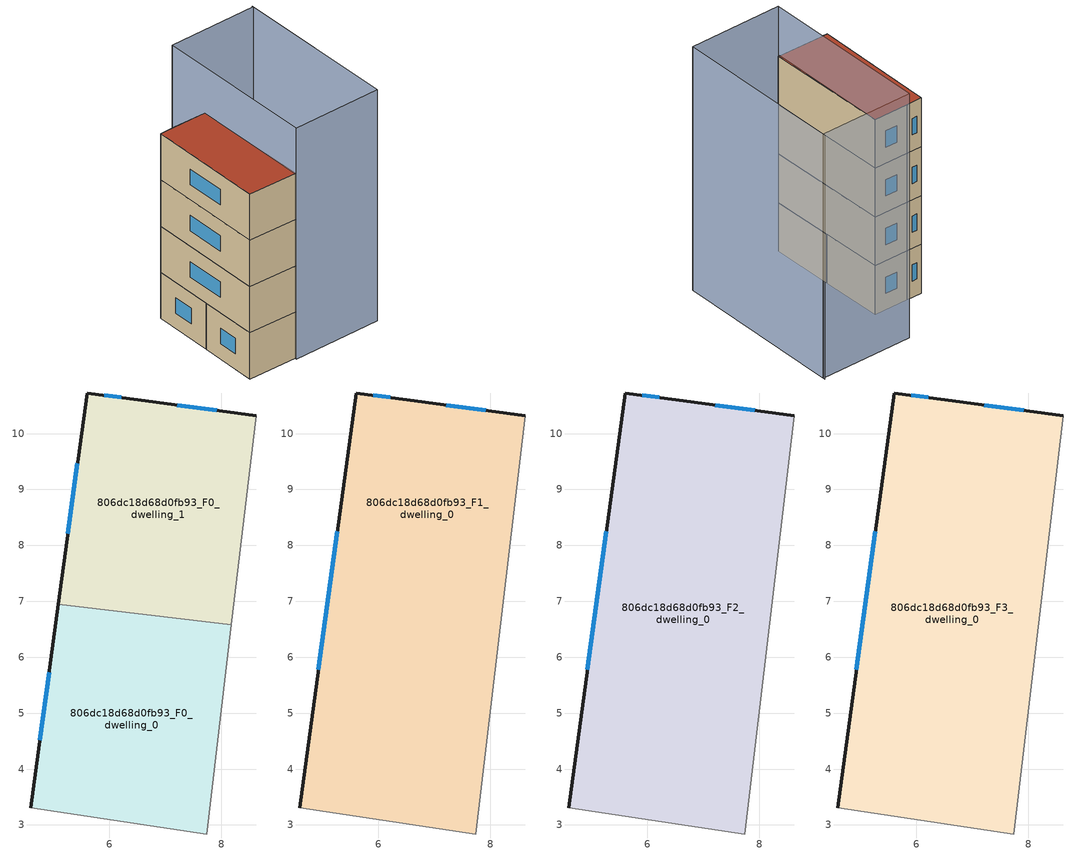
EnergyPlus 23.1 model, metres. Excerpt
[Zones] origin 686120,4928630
806dc18d68d0fb93_F0_dwelling_0
 floor ground (EU_floor_Construction): 8.18,6.58 7.74,2.84 4.59,3.3 5.08,6.94 z0
 wall outside (EU_wall_Construction): 5.08,6.94 4.59,3.3 z0:3
 wall adiabatic (EU_wall_Construction): 4.59,3.3 7.74,2.84 8.18,6.58 z0:3
 wall to 806dc18d68d0fb93_F0_dwelling_1 (EU_wall_Construction): 8.18,6.58 5.08,6.94 z0:3
 window (EU_Window_Construction): 4.92,5.73 4.75,4.52 z1:2
806dc18d68d0fb93_F0_dwelling_1
 floor ground (EU_floor_Construction): 8.63,10.32 8.18,6.58 5.08,6.94 5.6,10.72 6.51,10.61 z0
 wall outside (EU_wall_Construction): 8.63,10.32 6.51,10.61 5.6,10.72 5.08,6.94 z0:3
 wall adiabatic (EU_wall_Construction): 8.18,6.58 8.63,10.32 z0:3
 window (EU_Window_Construction): 5.43,9.46 5.26,8.2 / 6.21,10.64 5.9,10.69 / 7.92,10.41 7.22,10.51 z1:2
806dc18d68d0fb93_F1_dwelling_0
 floor to 806dc18d68d0fb93_F0_dwelling_0 (EU_floor_Construction): 8.18,6.58 7.74,2.84 4.59,3.3 5.09,6.94 z3
 floor to 806dc18d68d0fb93_F0_dwelling_1 (EU_floor_Construction): 8.63,10.32 8.18,6.58 5.09,6.94 5.6,10.72 6.51,10.61 z3
 wall outside (EU_wall_Construction): 8.63,10.32 6.51,10.61 5.6,10.72 4.59,3.3 z3:6
 wall adiabatic (EU_wall_Construction): 4.59,3.3 7.74,2.84 8.63,10.32 z3:6
 window (EU_Window_Construction): 5.26,8.25 4.93,5.78 / 6.21,10.64 5.9,10.69 / 7.92,10.41 7.22,10.51 z4:5
806dc18d68d0fb93_F2_dwelling_0
 floor to 806dc18d68d0fb93_F1_dwelling_0 (EU_floor_Construction): 8.63,10.32 7.74,2.84 4.59,3.3 5.6,10.72 6.51,10.61 z6
 wall outside (EU_wall_Construction): 8.63,10.32 6.51,10.61 5.6,10.72 4.59,3.3 z6:9
 wall adiabatic (EU_wall_Construction): 4.59,3.3 7.74,2.84 8.63,10.32 z6:9
 window (EU_Window_Construction): 5.26,8.25 4.93,5.78 / 6.21,10.64 5.9,10.69 / 7.92,10.41 7.22,10.51 z7:8
806dc18d68d0fb93_F3_dwelling_0
 floor to 806dc18d68d0fb93_F2_dwelling_0 (EU_floor_Construction): 8.63,10.32 7.74,2.84 4.59,3.3 5.6,10.72 6.51,10.61 z9
 wall outside (EU_wall_Construction): 8.63,10.32 6.51,10.61 5.6,10.72 4.59,3.3 z9:12
 wall adiabatic (EU_wall_Construction): 4.59,3.3 7.74,2.84 8.63,10.32 z9:12
 window (EU_Window_Construction): 5.26,8.25 4.93,5.78 / 6.21,10.64 5.9,10.69 / 7.92,10.41 7.22,10.51 z10:11
 roof outside (EU_roof_Construction): 7.74,2.84 8.63,10.32 6.51,10.61 5.6,10.72 4.59,3.3 z12
shading: 13.28,2.02 14.62,12.35 / 14.61,12.25 13.28,2.02 / 13.28,2.02 7.64,2.75 / 7.64,2.75 8.97,12.99 / 8.97,12.99 14.61,12.25 z0:15
[Building]
EU S2 Campaign: North Axis=0; Terrain=City; Solar Distribution=FullExterior
[Site:Location]
Bologna: Latitude=44.5; Longitude=11.25; Time Zone=1; Elevation=37
[SizingPeriod:WeatherFileDays]
AnnualSizingPeriod: Begin Month=1; Begin Day of Month=1; End Month=12; End Day of Month=31; Day of Week for Start Day=Monday; Use Weather File Daylight Saving Period=No; Use Weather File Rain and Snow Indicators=No
[MATERIAL]
EU_InternalMass_Material: Roughness=MediumRough; Thickness=0.1; Conductivity=1; Density=1800; Specific Heat=900; Thermal Absorptance=0.9; Solar Absorptance=0.7; Visible Absorptance=0.7
[MATERIAL:NOMASS] Roughness=MediumRough; Thermal Absorptance=0.9; Solar Absorptance=0.7; Visible Absorptance=0.7
Name | Thermal Resistance
EU_wall_NoMass | 0.937881
EU_roof_NoMass | 0.548572
EU_floor_NoMass | 0.71348
[WINDOWMATERIAL:SIMPLEGLAZINGSYSTEM]
EU_Window_SimpleGlazing: UFactor=4.25633; Solar Heat Gain Coefficient=0.85; Visible Transmittance=0.85
[CONSTRUCTION]
EU_wall_Construction: EU_wall_NoMass
EU_roof_Construction: EU_roof_NoMass
EU_floor_Construction: EU_floor_NoMass
EU_InternalMass_Construction: EU_InternalMass_Material
EU_Window_Construction: EU_Window_SimpleGlazing
[ZONE] Type=1; Multiplier=1; Ceiling Height=autocalculate; Floor Area=autocalculate; Part of Total Floor Area=Yes
Name | Volume
806dc18d68d0fb93_F0_dwelling_0 | 35.1292
806dc18d68d0fb93_F1_dwelling_0 | 70.2561
806dc18d68d0fb93_F2_dwelling_0; 806dc18d68d0fb93_F3_dwelling_0 | 70.2554
806dc18d68d0fb93_F0_dwelling_1 | 35.1306
[INTERNALMASS] Construction=EU_InternalMass_Construction
Name | Zone or ZoneList | Surface Area
806dc18d68d0fb93_F0_dwelling_0_EU_InternalMass | 806dc18d68d0fb93_F0_dwelling_0 | 11.7096
806dc18d68d0fb93_F0_dwelling_1_EU_InternalMass | 806dc18d68d0fb93_F0_dwelling_1 | 11.7105
806dc18d68d0fb93_F1_dwelling_0_EU_InternalMass | 806dc18d68d0fb93_F1_dwelling_0 | 23.4185
806dc18d68d0fb93_F2_dwelling_0_EU_InternalMass | 806dc18d68d0fb93_F2_dwelling_0 | 23.4185
806dc18d68d0fb93_F3_dwelling_0_EU_InternalMass | 806dc18d68d0fb93_F3_dwelling_0 | 23.4185
[OTHEREQUIPMENT] Fuel Type=Electricity; Design Level Calculation Method=Watts/Area; Power per Zone Floor Area=1; Fraction Latent=0; Fraction Radiant=0; Fraction Lost=0; Carbon Dioxide Generation Rate=0; EndUse Subcategory=EU_Step8_InternalGains
Name | Zone or ZoneList or Space or SpaceList | Schedule
EU_Step8_InternalGain_806dc18d68d0fb93_F0_dwelling_0_f000 | 806dc18d68d0fb93_F0_dwelling_0 | EU_Step8_GainSchedule_806dc18d68d0fb93_F0_dwelling_0_f000
EU_Step8_InternalGain_806dc18d68d0fb93_F0_dwelling_1_f000 | 806dc18d68d0fb93_F0_dwelling_1 | EU_Step8_GainSchedule_806dc18d68d0fb93_F0_dwelling_1_f000
EU_Step8_InternalGain_806dc18d68d0fb93_F1_dwelling_0_f000 | 806dc18d68d0fb93_F1_dwelling_0 | EU_Step8_GainSchedule_806dc18d68d0fb93_F1_dwelling_0_f000
EU_Step8_InternalGain_806dc18d68d0fb93_F2_dwelling_0_f000 | 806dc18d68d0fb93_F2_dwelling_0 | EU_Step8_GainSchedule_806dc18d68d0fb93_F2_dwelling_0_f000
EU_Step8_InternalGain_806dc18d68d0fb93_F3_dwelling_0_f000 | 806dc18d68d0fb93_F3_dwelling_0 | EU_Step8_GainSchedule_806dc18d68d0fb93_F3_dwelling_0_f000
[ZONEVENTILATION:DESIGNFLOWRATE] Schedule=EU_AlwaysOn; Design Flow Rate Calculation Method=AirChanges/Hour; Air Changes per Hour=0.687892; Ventilation Type=Natural; Fan Pressure Rise=0; Fan Total Efficiency=1; Constant Term Coefficient=1; Temperature Term Coefficient=0; Velocity Term Coefficient=0; Velocity Squared Term Coefficient=0; Minimum Indoor Temperature=-100; Maximum Indoor Temperature=100; Delta Temperature=-100; Minimum Outdoor Temperature=-100; Maximum Outdoor Temperature=100; Maximum Wind Speed=40
Name | Zone or ZoneList or Space or SpaceList
EU_ConstantAir_806dc18d68d0fb93_F0_dwelling_0 | 806dc18d68d0fb93_F0_dwelling_0
EU_ConstantAir_806dc18d68d0fb93_F0_dwelling_1 | 806dc18d68d0fb93_F0_dwelling_1
EU_ConstantAir_806dc18d68d0fb93_F1_dwelling_0 | 806dc18d68d0fb93_F1_dwelling_0
EU_ConstantAir_806dc18d68d0fb93_F2_dwelling_0 | 806dc18d68d0fb93_F2_dwelling_0
EU_ConstantAir_806dc18d68d0fb93_F3_dwelling_0 | 806dc18d68d0fb93_F3_dwelling_0
[HVACTEMPLATE:THERMOSTAT] Constant Heating Setpoint=20; Constant Cooling Setpoint=50
EU_HeatOnly_806dc18d68d0fb93_F0_dwelling_0; EU_HeatOnly_806dc18d68d0fb93_F0_dwelling_1; EU_HeatOnly_806dc18d68d0fb93_F1_dwelling_0; EU_HeatOnly_806dc18d68d0fb93_F2_dwelling_0; EU_HeatOnly_806dc18d68d0fb93_F3_dwelling_0
[HVACTEMPLATE:ZONE:IDEALLOADSAIRSYSTEM] System Availability Schedule=EU_AlwaysOn; Maximum Heating Supply Air Temperature=50; Minimum Cooling Supply Air Temperature=13; Maximum Heating Supply Air Humidity Ratio=0.0156; Minimum Cooling Supply Air Humidity Ratio=0.0077; Heating Limit=NoLimit; Cooling Limit=NoLimit; Heating Availability Schedule=EU_AlwaysOn; Cooling Availability Schedule=EU_CoolingOff; Dehumidification Control Type=ConstantSensibleHeatRatio; Cooling Sensible Heat Ratio=0.7; Dehumidification Setpoint=60; Humidification Control Type=None; Humidification Setpoint=30; Outdoor Air Method=None; Outdoor Air Flow Rate per Person=0.00944; Outdoor Air Flow Rate per Zone Floor Area=0; Outdoor Air Flow Rate per Zone=0; Demand Controlled Ventilation Type=None; Outdoor Air Economizer Type=NoEconomizer; Heat Recovery Type=None; Sensible Heat Recovery Effectiveness=0.7; Latent Heat Recovery Effectiveness=0.65
Name | Template Thermostat
806dc18d68d0fb93_F0_dwelling_0 | EU_HeatOnly_806dc18d68d0fb93_F0_dwelling_0
806dc18d68d0fb93_F0_dwelling_1 | EU_HeatOnly_806dc18d68d0fb93_F0_dwelling_1
806dc18d68d0fb93_F1_dwelling_0 | EU_HeatOnly_806dc18d68d0fb93_F1_dwelling_0
806dc18d68d0fb93_F2_dwelling_0 | EU_HeatOnly_806dc18d68d0fb93_F2_dwelling_0
806dc18d68d0fb93_F3_dwelling_0 | EU_HeatOnly_806dc18d68d0fb93_F3_dwelling_0
[SIZING:ZONE] Zone Cooling Design Supply Air Temperature Input Method=SupplyAirTemperature; Zone Cooling Design Supply Air Temperature=13; Zone Heating Design Supply Air Temperature Input Method=SupplyAirTemperature; Zone Heating Design Supply Air Temperature=50; Zone Cooling Design Supply Air Humidity Ratio=0.008; Zone Heating Design Supply Air Humidity Ratio=0.008; Cooling Design Air Flow Method=DesignDay; Cooling Design Air Flow Rate=0; Cooling Minimum Air Flow per Zone Floor Area=0.000762; Cooling Minimum Air Flow=0; Cooling Minimum Air Flow Fraction=0.2; Heating Design Air Flow Method=DesignDay; Heating Design Air Flow Rate=0; Heating Maximum Air Flow per Zone Floor Area=0.002032; Heating Maximum Air Flow=0.141576; Heating Maximum Air Flow Fraction=0.3; Account for Dedicated Outdoor Air System=No; Dedicated Outdoor Air System Control Strategy=NeutralSupplyAir; Dedicated Outdoor Air Low Setpoint Temperature for Design=autosize; Dedicated Outdoor Air High Setpoint Temperature for Design=autosize; Zone Load Sizing Method=Sensible Load Only No Latent Load; Zone Latent Cooling Design Supply Air Humidity Ratio Input Method=HumidityRatioDifference; Zone Cooling Design Supply Air Humidity Ratio Difference=0.005; Zone Latent Heating Design Supply Air Humidity Ratio Input Method=HumidityRatioDifference; Zone Humidification Design Supply Air Humidity Ratio Difference=0.005
806dc18d68d0fb93_F0_dwelling_0; 806dc18d68d0fb93_F0_dwelling_1; 806dc18d68d0fb93_F1_dwelling_0; 806dc18d68d0fb93_F2_dwelling_0; 806dc18d68d0fb93_F3_dwelling_0
[SCHEDULE:CONSTANT]
Name | Hourly Value
EU_AlwaysOn | 1
EU_CoolingOff | 0
[SCHEDULE:FILE] Column Number=1; Rows to Skip at Top=0; Number of Hours of Data=8760; Column Separator=Comma; Interpolate to Timestep=No; Minutes per Item=60; Adjust Schedule for Daylight Savings=Yes
Name | File
EU_Step8_GainSchedule_806dc18d68d0fb93_F0_dwelling_0_f000 | ../../schedules/806dc18d68d0fb93/806dc18d68d0fb93_F0_dwelling_0_f000_gain.csv
EU_Step8_GainSchedule_806dc18d68d0fb93_F0_dwelling_1_f000 | ../../schedules/806dc18d68d0fb93/806dc18d68d0fb93_F0_dwelling_1_f000_gain.csv
EU_Step8_GainSchedule_806dc18d68d0fb93_F1_dwelling_0_f000 | ../../schedules/806dc18d68d0fb93/806dc18d68d0fb93_F1_dwelling_0_f000_gain.csv
EU_Step8_GainSchedule_806dc18d68d0fb93_F2_dwelling_0_f000 | ../../schedules/806dc18d68d0fb93/806dc18d68d0fb93_F2_dwelling_0_f000_gain.csv
EU_Step8_GainSchedule_806dc18d68d0fb93_F3_dwelling_0_f000 | ../../schedules/806dc18d68d0fb93/806dc18d68d0fb93_F3_dwelling_0_f000_gain.csv
